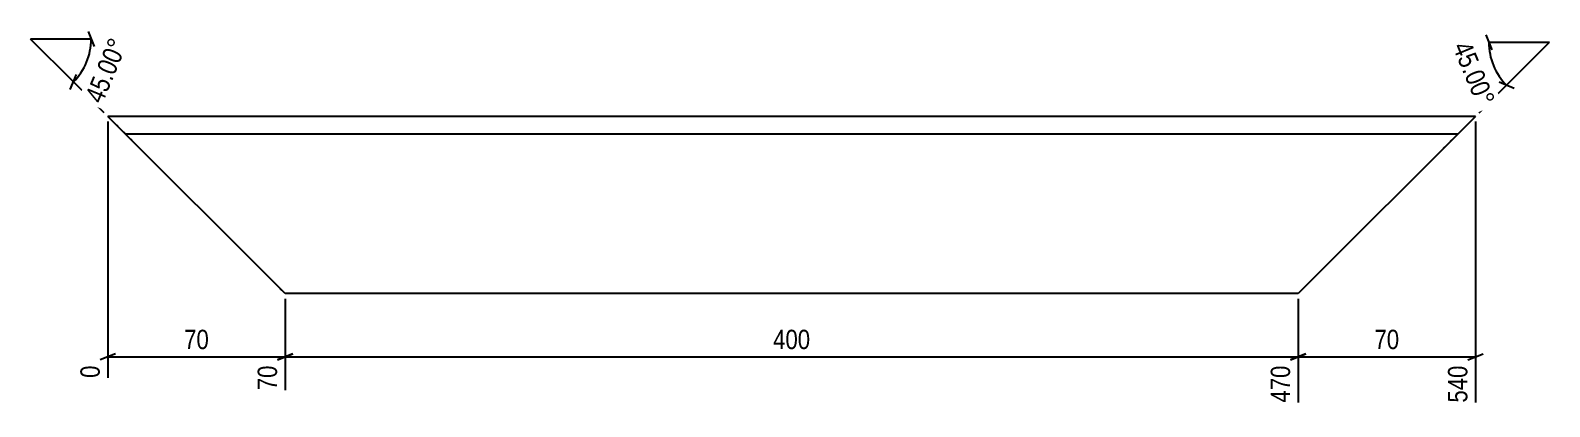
# Model space of a CAD drawing. Header units: millimetres. Extents: x 10 to 12469, y 4 to 182.
# Drawn here: x 5709 to 6309, y 4 to 153 of the extents above; entities that cross this region are included whole.
import ezdxf

# ---------------------------------------------------------------- set-up
doc = ezdxf.new("R2010")
doc.units = ezdxf.units.MM
doc.linetypes.add('DXK_LINE_DOT2', pattern=[3.9198, 1.9599, -1.9599])
doc.layers.add('MÅLSÆTNING', color=7, linetype='Continuous')
doc.layers.add('STÅL', color=7, linetype='Continuous')
doc.styles.add('Arial Narrow', font='ARIALN.TTF', dxfattribs={"height": 0.2})

msp = doc.modelspace()

# ---------------------------------------------------------------- linework, layer by layer
at = {"layer": 'MÅLSÆTNING', "color": 7, "linetype": 'Continuous'}
for p, q in [((5731.67, 152.61), (5734.07, 146.61)), ((6283.53, 151.31), (6285.93, 145.31)), ((5732.87, 149.61), (5708.87, 149.61)), ((5725.84, 132.64), (5708.87, 149.61)), ((6284.73, 148.31), (6308.73, 148.31)), ((6291.76, 131.34), (6308.73, 148.31)), ((5724.56, 129.67), (5727.11, 135.61)), ((5738.04, 120.44), (5725.84, 132.64)), ((6294.73, 130.07), (6288.79, 132.61)), ((6280.86, 120.44), (6291.76, 131.34)), ((5739.45, 117.03), (5739.45, 15.75)), ((6279.45, 117.03), (6279.45, 6)), ((5809.45, 47.03), (5809.45, 10.88)), ((5809.45, 47.03), (5809.45, 10.88)), ((6209.45, 47.03), (6209.45, 6)), ((6209.45, 47.03), (6209.45, 6)), ((5742.45, 25.23), (5736.45, 22.83)), ((5739.45, 24.03), (5809.45, 24.03)), ((5812.45, 25.23), (5806.45, 22.83)), ((5806.45, 22.83), (5812.45, 25.23)), ((5809.45, 24.03), (6209.45, 24.03)), ((6212.45, 25.23), (6206.45, 22.83)), ((6206.45, 22.83), (6212.45, 25.23)), ((6209.45, 24.03), (6279.45, 24.03)), ((6276.45, 22.83), (6282.45, 25.23))]:
    msp.add_line(p, q, dxfattribs=at)
for centre, start, end in [((5708.87, 149.61), 315, 0), ((6308.73, 148.31), 180, 225)]:
    msp.add_arc(centre, 24, start, end, dxfattribs=at)
at = {"layer": 'STÅL', "color": 2, "linetype": 'Continuous'}
for p, q in [((5809.45, 49.03), (5739.45, 119.03)), ((6279.45, 119.03), (5739.45, 119.03)), ((6279.45, 119.03), (6209.45, 49.03)), ((6272.45, 112.03), (5746.45, 112.03)), ((6209.45, 49.03), (5809.45, 49.03))]:
    msp.add_line(p, q, dxfattribs=at)
at = {"layer": 'STÅL', "color": 7, "linetype": 'DXK_LINE_DOT2'}
for p, q in [((5741.95, 116.53), (5755.45, 103.03)), ((6266.89, 106.47), (6279.45, 119.03)), ((5806.67, 51.8), (5809.45, 49.03))]:
    msp.add_line(p, q, dxfattribs=at)

# ---------------------------------------------------------------- next in the draw order: wipeouts: each hides what was drawn before it
at = {"color": 0}
for points in [[(5749.37, 148.75), (5739.03, 153.03), (5727.77, 125.86), (5738.12, 121.58)], [(6279.48, 120.28), (6289.83, 124.56), (6278.58, 151.73), (6268.23, 147.45)], [(5780.93, 25.53), (5780.93, 36.73), (5767.98, 36.73), (5767.98, 25.53)], [(6018.36, 25.53), (6018.36, 36.73), (6000.54, 36.73), (6000.54, 25.53)], [(6250.93, 25.53), (6250.93, 36.73), (6237.98, 36.73), (6237.98, 25.53)]]:
    msp.add_wipeout(points, dxfattribs=at).dxf.layer = 'MÅLSÆTNING'
at = {"color": 0, "linetype": 'Continuous'}
for points in [[(5737.85, 22.22), (5726.65, 22.22), (5726.65, 14.15), (5737.85, 14.15)], [(5807.85, 22.22), (5796.65, 22.22), (5796.65, 9.27), (5807.85, 9.27)], [(6207.85, 22.22), (6196.65, 22.22), (6196.65, 4.4), (6207.85, 4.4)], [(6277.85, 22.22), (6266.65, 22.22), (6266.65, 4.4), (6277.85, 4.4)]]:
    msp.add_wipeout(points, dxfattribs=at).dxf.layer = 'MÅLSÆTNING'

# ---------------------------------------------------------------- next in the draw order: texts
at = {"layer": 'MÅLSÆTNING', "color": 3, "style": 'Arial Narrow'}
for rotation, p in [(67.50016, (5737.25, 123.67)), (-67.50016, (6270.32, 146.58))]:
    msp.add_text('45.00°', height=7.635, rotation=rotation, dxfattribs=at).set_placement(p)
for s, p in [('70', (5769.58, 27.13)), ('400', (6002.14, 27.13)), ('70', (6239.58, 27.13))]:
    msp.add_text(s, height=7.635, dxfattribs=at).set_placement(p)
at = {"layer": 'MÅLSÆTNING', "color": 3, "linetype": 'Continuous', "style": 'Arial Narrow'}
for s, height, p in [('0', 7.64, (5736.25, 15.75)), ('70', 7.635, (5806.25, 10.88)), ('470', 7.635, (6206.25, 6)), ('540', 7.635, (6276.25, 6))]:
    msp.add_text(s, height=height, rotation=90.00021, dxfattribs=at).set_placement(p)

doc.saveas('drawing.dxf')
